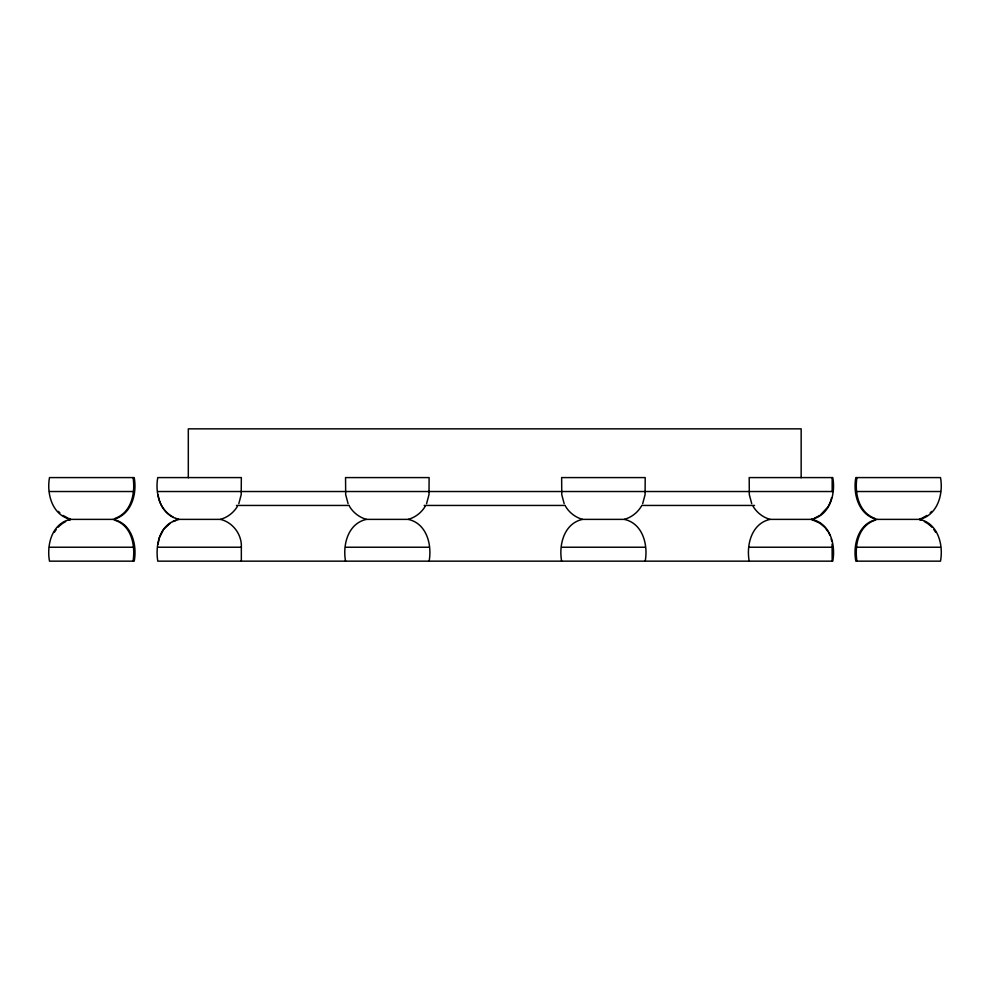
<?xml version="1.0" encoding="UTF-8"?>
<svg xmlns="http://www.w3.org/2000/svg" width="990" height="990" viewBox="0 0 990 990"><rect width="100%" height="100%" fill="white"/><g stroke="black" fill="none" stroke-linecap="round" stroke-linejoin="round"><path stroke-width="1.49" d="M112.6 519.379C131.497 522.584 137.35 544.698 134.207 561.157L49.5 561.157C46.481 544.785 51.938 523.413 70.389 519.379L112.179 519.379M749.195 561.157C746.188 544.785 751.633 523.413 770.084 519.379L811.874 519.379C830.338 523.413 835.783 544.785 832.763 561.157L157.769 561.157C155.368 545.775 159.006 525.715 175.911 520.307M345.547 561.157C342.54 544.785 347.985 523.413 366.436 519.379L408.226 519.379C426.69 523.413 432.135 544.785 429.115 561.157M561.639 561.157C558.62 544.785 564.065 523.413 582.528 519.379L624.319 519.379C642.77 523.413 648.215 544.785 645.208 561.157M877.821 519.379L919.611 519.379C938.062 523.413 943.52 544.785 940.5 561.157L855.83 561.157C852.687 544.698 858.54 522.584 877.437 519.379M70.389 519.379C52.284 514.961 46.493 493.998 49.5 477.588L134.207 477.588C137.214 493.998 131.423 514.961 113.318 519.379M751.719 503.65L749.319 494.641L749.195 477.588L832.763 477.588C835.845 494.06 829.806 515.617 811.28 519.379L819.856 523.165L824.645 527.2M876.719 519.379C858.615 514.961 852.823 493.998 855.83 477.588L940.5 477.588C943.507 493.998 937.716 514.961 919.611 519.379M158.078 544.092L159.254 537.941L163.523 529.601M831.043 499.727L831.575 497.723M238.813 503.65L241.213 494.641L241.337 477.588L157.769 477.588C154.737 494.035 160.615 515.196 178.905 519.379L172.804 521.582M426.591 503.65L428.992 494.641L429.115 477.588L345.547 477.588L345.683 494.641L348.072 503.65M642.683 503.65L645.084 494.641L645.208 477.588L561.639 477.588L561.763 494.641L564.164 503.65M830.016 502.673L830.771 500.73M828.209 506.41L829.645 503.65M54.413 532.212L56.145 529.601M237.377 506.41C233.652 512.684 227.477 517.411 220.448 519.379L178.658 519.379L175.7 518.376M425.156 506.41C421.431 512.684 415.256 517.411 408.226 519.379M641.248 506.41C637.51 512.684 631.348 517.411 624.319 519.379M827.628 507.276L820.562 514.825M164.204 528.796L170.342 523.165M930.192 512.832L931.701 511.397M58.163 527.2L59.685 525.764M60.452 525.047L62.123 523.797M819.732 515.456L814.238 518.376M926.962 515.456L922.408 517.943M62.964 523.165L65.662 521.582M115.137 518.376C131.484 512.461 135.494 492.971 133.068 477.588M874.826 520.307C858.144 525.962 854.543 545.812 856.932 561.157M919.5 519.045L921.467 518.376M68.533 520.307L70.525 519.688M49.5 491.523L134.207 491.523M157.769 491.523L832.763 491.523M855.83 491.523L940.5 491.523M236.474 505.445L349.371 505.445M424.166 505.445L565.302 505.445M641.607 505.445L754.541 505.445M49.5 547.235L134.207 547.235M157.769 547.235L241.337 547.235L241.337 561.157M345.547 547.235L429.115 547.235M561.639 547.235L645.208 547.235M749.195 547.235L832.763 547.235M855.83 547.235L940.5 547.235M919.512 519.688L921.504 520.307M220.448 519.379C232.823 522.299 242.006 534.538 241.337 547.235M770.084 519.379C763.055 517.411 756.88 512.684 753.155 506.41M582.528 519.379C575.499 517.411 569.324 512.684 565.599 506.41M366.436 519.379C359.407 517.411 353.244 512.684 349.519 506.41M68.57 518.376L70.538 519.045M115.174 520.307C131.856 525.962 135.457 545.812 133.068 561.157M874.863 518.376C858.516 512.461 854.506 492.971 856.932 477.588M67.629 517.943L63.075 515.456M924.375 521.582L927.073 523.165M173.126 517.065C164.81 512.672 159.019 503.997 158.14 494.641M927.915 523.797L929.585 525.047M930.352 525.764L931.875 527.2M58.336 511.397L59.846 512.832M825.313 528.004L827.826 531.345M933.892 529.601L935.624 532.212M828.395 532.212L829.83 535.008M831.192 538.956L831.699 540.986M832.107 544.092L832.169 561.157M832.169 477.588L832.169 491.523M801.158 477.762L801.158 428.843L188.31 428.843L188.31 477.762"/></g></svg>
